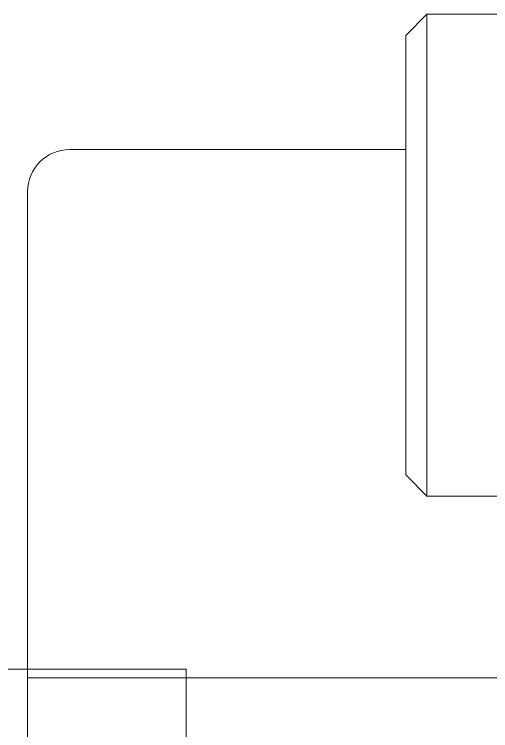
# Model space of a CAD drawing. Extents: x 500 to 100500, y -14500 to 21140.
# Drawn here: x 6244.37 to 6266.91, y -6456.95 to -6423.05 of the extents above; entities that cross this region are included whole.
import ezdxf

# ---------------------------------------------------------------- set-up
doc = ezdxf.new("R2010")
doc.units = 0
doc.linetypes.add('SLD-Solid', pattern=[0])
doc.layers.add('D', color=7, linetype='CONTINUOUS')
doc.layers.add('M06SMMF-001B', color=7, linetype='CONTINUOUS')
doc.layers.add('MODEL', color=7, linetype='SLD-Solid', lineweight=15)

# ---------------------------------------------------------------- blocks, each defined once
blk = doc.blocks.new('KA$Cbf7906b1')
at = {"layer": 'MODEL'}
for p, q in [((218.001, 464.6), (188, 464.6)), ((218.001, 275.6), (218.001, 464.6))]:
    blk.add_line(p, q, dxfattribs=at)
blk = doc.blocks.new('KASDADS')
at = {"layer": 'MODEL', "color": 4}
for p, q in [((-53602.616, -66375.489, 21.357), (-53603.616, -66376.489, 21.357)), ((-53594.616, -66375.489, 21.357), (-53602.616, -66375.489, 21.357)), ((-53602.616, -66375.489, 21.357), (-53602.616, -66392.159, 21.357)), ((-53603.616, -66376.489, 21.357), (-53603.616, -66377.667, 21.357)), ((-53603.616, -66377.667, 21.357), (-53603.616, -66397.289, 21.357)), ((-53619.516, -66381.889, 21.357), (-53603.616, -66381.889, 21.357)), ((-53621.516, -66383.889, 21.357), (-53621.516, -66406.889, 21.357)), ((-53602.616, -66392.159, 21.357), (-53602.616, -66398.289, 21.357)), ((-53603.616, -66397.289, 21.357), (-53602.616, -66398.289, 21.357)), ((-53602.616, -66398.289, 21.357), (-53594.616, -66398.289, 21.357)), ((-53621.516, -66406.889, 21.357), (-53621.516, -66416.889, 21.357)), ((-53547.016, -66406.889, 21.357), (-53621.516, -66406.889, 21.357))]:
    blk.add_line(p, q, dxfattribs=at)
blk.add_arc((-53619.516, -66383.889, 21.357), 2, 90, 180, dxfattribs=at)

msp = doc.modelspace()

# ---------------------------------------------------------------- block references
at = {"layer": 'D', "color": 1}
msp.add_blockref('KASDADS', (59866.514, 59952.441, -97.175), dxfattribs=at)
at = {"layer": 'M06SMMF-001B'}
msp.add_blockref('KA$Cbf7906b1', (6034.497, -6918.638, -10.475), dxfattribs=at)

doc.saveas('drawing.dxf')
